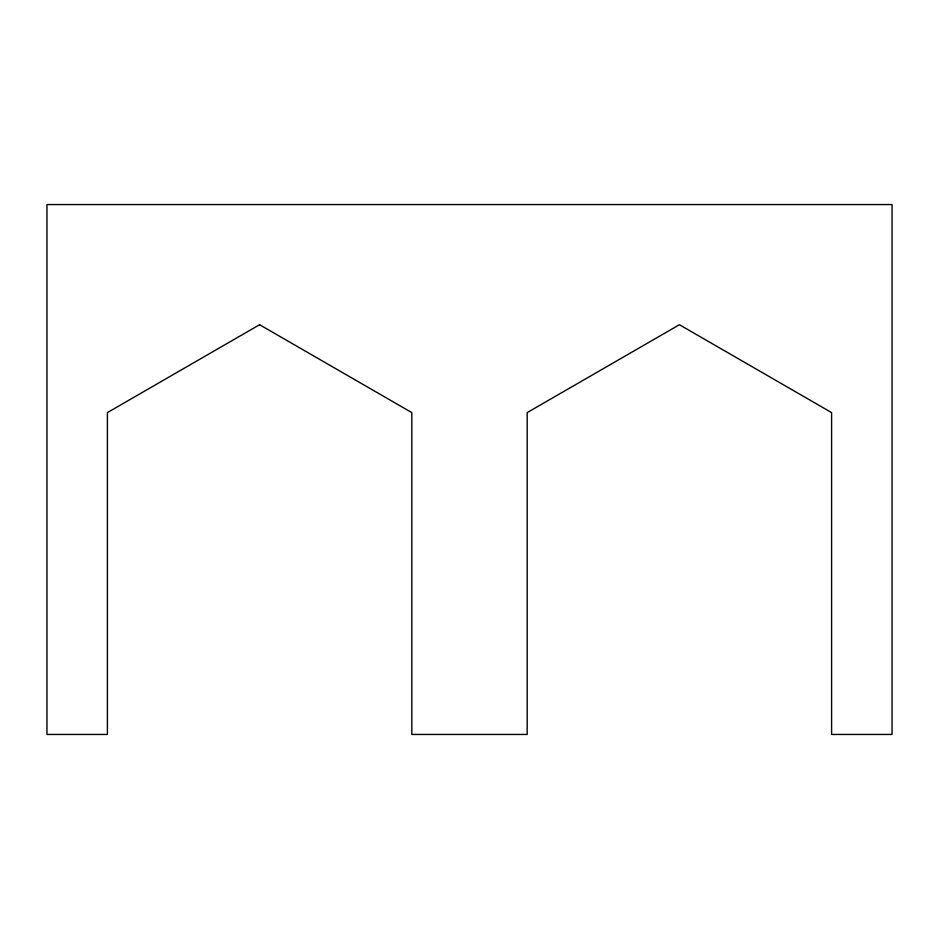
<?xml version="1.0" encoding="UTF-8"?>
<svg xmlns="http://www.w3.org/2000/svg" width="939" height="939" viewBox="0 0 939 939"><rect width="100%" height="100%" fill="white"/><g stroke="black" fill="none" stroke-linecap="round" stroke-linejoin="round"><path stroke-width="1.41" d="M259.598 324.718L107.398 412.597L107.398 734.451L46.95 734.451L46.95 204.549L892.05 204.549L892.05 734.451L831.602 734.451L831.602 412.597L679.402 324.718L527.19 412.597L527.19 734.451L411.81 734.451L411.81 412.597L259.598 324.718"/></g></svg>
